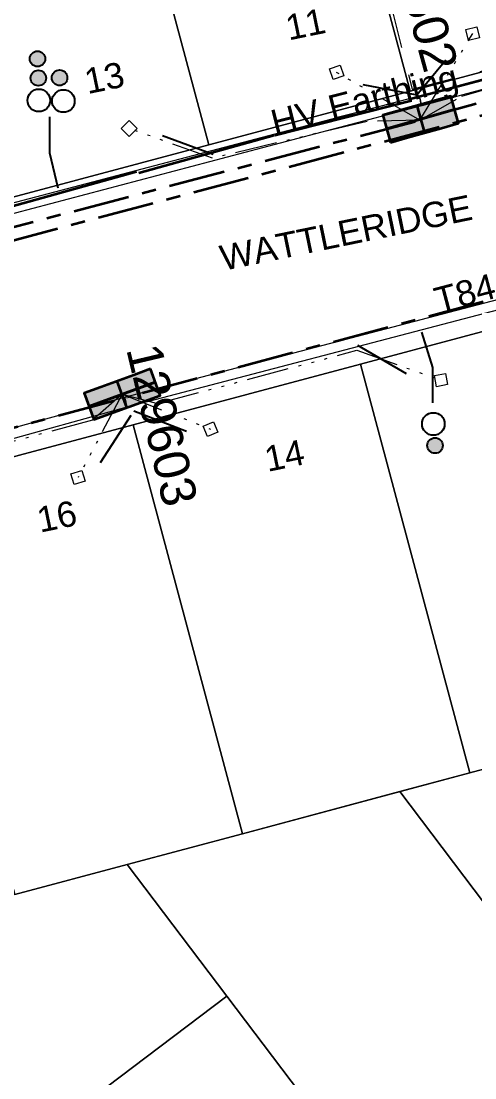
# Model space of a CAD drawing. Header units: metres. Extents: x 308278 to 310511, y 6271134 to 6272874.
# Drawn here: x 309009.6 to 309041.8, y 6272434.3 to 6272509.2 of the extents above; entities that cross this region are included whole.
import ezdxf
from ezdxf.enums import TextEntityAlignment as Align

# ---------------------------------------------------------------- set-up
doc = ezdxf.new("R2010")
doc.units = ezdxf.units.M
doc.set_wipeout_variables(frame=1)
for name, pattern in [('Cable Exist UG', [7, 4, -1, 1, -1]), ('Dash', [5, 3, -2]), ('PHANTOMX2', [6.6, 3, -0.75, 0.2, -0.75, 0.2, -0.75, 0.2, -0.75])]:
    doc.linetypes.add(name, pattern=pattern)
doc.layers.get('0').update_dxf_attribs({"color": 6})
for name, color, linetype, lineweight in [('_User Miscellaneous1', 30, 'Continuous', 13), ('_User_HV_Exist', 1, 'Continuous', 35), ('_User_LV_Exist', 5, 'Continuous', 35), ('Cadastre Developer_SP_EXT', 98, 'Continuous', 15), ('Cadastre Land Parcels_SP_EXT', 118, 'Continuous', 15), ('Cadastre Roads_SP_EXT', 218, 'Continuous', 15), ('Mains_HV_EXT', 13, 'Continuous', 25), ('Mains_LV_EXT', 163, 'Continuous', 25), ('Services_SP_EXT', 42, 'PHANTOMX2', 20)]:
    doc.layers.add(name, color=color, linetype=linetype, lineweight=lineweight)
for name, color, linetype in [('Duct_SP_EXT', 30, 'Continuous'), ('SupportsUG_SP_LV_EXT', 7, 'Continuous'), ('Trench_SP_EXT', 7, 'Continuous')]:
    doc.layers.add(name, color=color, linetype=linetype)
doc.styles.add('iecARIAL', font='arial.ttf', dxfattribs={"height": 2})
doc.styles.get("Standard").update_dxf_attribs({"font": 'arial.ttf'})
doc.linetypes.add('Cable E UG', pattern='A,5,-0.1,["E",Standard,S=1.5,R=0,X=0,Y=-0.75],-1.45', length=6.55)

# ---------------------------------------------------------------- blocks, each defined once
blk = doc.blocks.new('PILLAR_EXT')
blk.add_hatch(color=256).paths.add_polyline_path([(-2.5, 1), (-2.5, -1), (2.5, -1), (2.5, 1)])
for p, q in [((0, 1), (0, -1)), ((-2.5, 0), (2.5, 0))]:
    blk.add_line(p, q)
at = {"ltscale": 10}
blk.add_line((2.5, 0), (-2.5, 0), dxfattribs=at)
blk.add_lwpolyline([(-2.5, -1), (-1.25, -1), (1.25, -1), (2.5, -1), (2.5, 1), (-2.5, 1)], close=True)
at = {"width": 0.9, "flags": 8}
blk.add_attdef('ASSET_NUM', text='', height=2, rotation=90, dxfattribs=at).set_placement((-2, 4), align=Align.MIDDLE_LEFT)
for tag, p, flags in [('OWNED_BY', (0, -0.2), 9), ('STATE', (0, -0.4), 9), ('SUPPORT_TYPE', (0, -0.6), 9), ('USAGE', (0, -0.8), 9), ('LEGEND', (0, -1), 9), ('LOCATION', (0, -1.2), 9), ('NOTES', (0, -1.4), 9), ('PARENT', (0, -1.6), 9), ('STREETNAME', (0, -1.8), 9), ('SUBURB', (0, -2), 1)]:
    blk.add_attdef(tag, p, '', height=0.2, dxfattribs=dict(flags=flags))
blk = doc.blocks.new('DUCT_EXT')
blk.add_circle((0, 0.8), 0.8)
at = {"flags": 1}
blk.add_attdef('Z', (0, 0), '', height=0.2, dxfattribs=at)
at = {"flags": 9}
for tag, p in [('DUCT_CODE', (0, 0)), ('XSECT_TYPE', (0, -0.2)), ('STATE', (0, -0.6)), ('FB_REFERENCE', (0, -0.4)), ('NOTES', (0, -0.8))]:
    blk.add_attdef(tag, text='', height=0.2, dxfattribs=at).set_placement(p, align=Align.MIDDLE_LEFT)
blk = doc.blocks.new('CCP_EXT')
at = {"flags": 9}
for tag, p in [('USAGE', (0, -1.2)), ('LEGEND', (0, -1.4)), ('LIFE_SUPPORT', (0, -1.6)), ('STATE', (0, -1.8)), ('NOTES', (0, -2))]:
    blk.add_attdef(tag, text='', height=0.2, dxfattribs=at).set_placement(p, align=Align.MIDDLE_LEFT)
at = {"transparency": 33554687}
blk.add_wipeout([(0, 0.566), (0.566, 0), (0, -0.566), (-0.566, 0)], dxfattribs=at)
blk.add_lwpolyline([(-0.566, 0), (0, 0.566), (0.566, 0), (0, -0.566), (-0.566, 0)])
at = {"flags": 1}
blk.add_attdef('Z', (0, 0), '', height=0.2, dxfattribs=at)
at = {"flags": 9}
for tag, p in [('CCP_TYPE', (0, 0)), ('OPERATING_VOLTAGE', (0, -0.6)), ('ORIENTATION', (0, -0.8)), ('CONSTRUCTED_VOLTAGE', (0, -0.2)), ('NO_PHASES', (0, -0.4)), ('OWNED_BY', (0, -1))]:
    blk.add_attdef(tag, text='', height=0.2, dxfattribs=at).set_placement(p, align=Align.MIDDLE_LEFT)
blk = doc.blocks.new('CABLE_LARGE_EXT')
h = blk.add_hatch(color=256)
edge = h.paths.add_edge_path()
edge.add_arc((0, 0.55), 0.55, 0, 360)
blk.add_circle((0, 0.55), 0.55)
at = {"flags": 1}
blk.add_attdef('Z', (0, 0), '', height=0.2, dxfattribs=at)
at = {"flags": 9}
for tag, p in [('COND_CODE', (0, 0)), ('XSECT_SIZE', (0, -0.6)), ('STATE', (0, -0.4)), ('FB_REFERENCE', (0, -0.2)), ('NOTES', (0, -0.8))]:
    blk.add_attdef(tag, text='', height=0.2, dxfattribs=at).set_placement(p, align=Align.MIDDLE_LEFT)

msp = doc.modelspace()

# ---------------------------------------------------------------- linework, layer by layer
at = {"layer": '_User Miscellaneous1'}
for p, q in [((309037.839, 6272503.906), (309037.931, 6272503.558)), ((309037.849, 6272503.909), (309037.942, 6272503.561)), ((309038.022, 6272503.21), (309037.931, 6272503.558)), ((309038.035, 6272503.213), (309037.942, 6272503.561)), ((309016.954, 6272482.571), (309017.05, 6272482.224)), ((309016.959, 6272482.572), (309017.05, 6272482.224)), ((309017.141, 6272481.876), (309017.05, 6272482.224)), ((309017.146, 6272481.877), (309017.05, 6272482.224))]:
    msp.add_line(p, q, dxfattribs=at)
at = {"layer": '_User_HV_Exist', "linetype": 'Cable E UG'}
for points in [[(309046.868, 6272506.241), (309037.315, 6272503.706)], [(309037.308, 6272503.571), (309027.613, 6272501.108)], [(309017.809, 6272498.53), (309008.305, 6272495.893)]]:
    msp.add_lwpolyline(points, dxfattribs=at)
at = {"layer": 'Cadastre Land Parcels_SP_EXT', "linetype": 'Continuous'}
for points in [[(309102.181, 6272536.666), (309076.447, 6272547.177), (309035.199, 6272564.026), (309026.206, 6272571.197), (308948.153, 6272512.267), (309029.266, 6272533.918), (309037.199, 6272504.255), (309060.067, 6272510.378), (309086.569, 6272520.587), (309102.697, 6272532.767), (309102.181, 6272536.666)], [(309037.199, 6272504.255), (309029.266, 6272533.918), (309014.997, 6272530.109), (309022.935, 6272500.452), (309037.199, 6272504.255)], [(309022.935, 6272500.452), (309014.997, 6272530.109), (309000.746, 6272526.306), (309008.687, 6272496.646), (309022.935, 6272500.452)], [(309055.938, 6272459.805), (309048.191, 6272488.777), (309033.7, 6272484.906), (309041.45, 6272455.926), (309055.938, 6272459.805)], [(309041.45, 6272455.926), (309033.7, 6272484.906), (309017.567, 6272480.597), (309025.321, 6272451.607), (309041.45, 6272455.926)], [(309017.157, 6272449.422), (309025.321, 6272451.607), (309017.567, 6272480.597), (309001.436, 6272476.287), (309009.187, 6272447.296), (309017.157, 6272449.422)], [(309081.102, 6272400.534), (309060.999, 6272427.126), (309073.366, 6272436.465), (309055.938, 6272459.805), (309041.45, 6272455.926), (309036.477, 6272454.595), (309078.709, 6272398.727), (309081.102, 6272400.534)], [(309036.477, 6272454.595), (309025.321, 6272451.607), (309017.157, 6272449.422), (309024.215, 6272440.083), (309032.666, 6272428.922), (309041.717, 6272416.959), (309043.836, 6272414.16), (309056.213, 6272423.509), (309076.316, 6272396.919), (309078.709, 6272398.727), (309036.477, 6272454.595)], [(309032.666, 6272428.922), (309024.215, 6272440.083), (308997.616, 6272419.994), (309006.071, 6272408.835), (309032.666, 6272428.922)]]:
    msp.add_lwpolyline(points, close=True, dxfattribs=at)
msp.add_lwpolyline([(308997.616, 6272419.994), (309024.215, 6272440.083), (309024.215, 6272440.083), (309017.157, 6272449.422), (309009.187, 6272447.296), (308985.957, 6272441.092), (308986.124, 6272440.515), (308986.299, 6272439.94), (308986.48, 6272439.366), (308986.667, 6272438.795), (308986.863, 6272438.226), (308987.065, 6272437.66), (308987.273, 6272437.096), (308987.488, 6272436.534), (308987.71, 6272435.977), (308987.938, 6272435.42), (308988.174, 6272434.866), (308988.415, 6272434.316), (308988.664, 6272433.768)], dxfattribs=at)
at = {"layer": 'Duct_SP_EXT'}
for points in [[(309011.645, 6272502.425), (309011.647, 6272499.876), (309012.226, 6272497.398)], [(309038.825, 6272482.159), (309038.825, 6272484.666), (309038.036, 6272487.163)]]:
    msp.add_lwpolyline(points, dxfattribs=at)
at = {"layer": 'Mains_HV_EXT', "linetype": 'Cable E UG'}
for points in [[(309046.868, 6272506.241), (309037.315, 6272503.706)], [(309037.308, 6272503.571), (309027.613, 6272501.108)], [(309017.809, 6272498.53), (309008.305, 6272495.893)]]:
    msp.add_lwpolyline(points, dxfattribs=at)
at = {"layer": 'Trench_SP_EXT', "linetype": 'Cable Exist UG'}
for points in [[(309033.861, 6272504.722), (309037.692, 6272504.003), (309039.727, 6272506.466)], [(309019.649, 6272501.105), (309023.245, 6272499.788)], [(309036.95, 6272484.208), (309033.189, 6272486.395)], [(309015.263, 6272477.934), (309017.625, 6272481.597), (309021.853, 6272479.952)]]:
    msp.add_lwpolyline(points, dxfattribs=at)

# ---------------------------------------------------------------- block references
at = {"layer": 'Duct_SP_EXT'}
for name, p in [('CABLE_LARGE_EXT', (309010.79, 6272505.997)), ('DUCT_EXT', (309012.625, 6272502.756))]:
    msp.add_blockref(name, p, dxfattribs=at)
at = {"layer": 'Duct_SP_EXT', "rotation": 270.4568547504928}
for name, p in [('CABLE_LARGE_EXT', (309010.299, 6272505.184)), ('CABLE_LARGE_EXT', (309011.805, 6272505.203)), ('DUCT_EXT', (309010.08, 6272503.596)), ('DUCT_EXT', (309038.054, 6272480.654)), ('CABLE_LARGE_EXT', (309038.424, 6272479.125))]:
    msp.add_blockref(name, p, dxfattribs=at)
at = {"layer": 'SupportsUG_SP_LV_EXT'}
ref = msp.add_blockref('PILLAR_EXT', (309037.949, 6272502.267), dxfattribs=dict(at, rotation=15.74027653599113))
ref.add_attrib('ASSET_NUM', '129602', dxfattribs={"layer": '0', "height": 2.5, "rotation": 285.37929, "style": 'iecARIAL'}).set_placement((309039.449, 6272505.767), align=Align.MIDDLE_RIGHT)
ref = msp.add_blockref('PILLAR_EXT', (309016.786, 6272482.763), dxfattribs=dict(at, rotation=200.0125641331821))
ref.add_attrib('ASSET_NUM', '129603', dxfattribs={"layer": '0', "height": 2.5, "rotation": 283.35181, "style": 'iecARIAL'}).set_placement((309018.286, 6272486.263), align=Align.MIDDLE_LEFT)

# ---------------------------------------------------------------- texts
at = {"layer": 'Cadastre Land Parcels_SP_EXT'}
for s, rotation, p in [('11', 11.59332, (309028.597, 6272507.847)), ('13', 11.61984, (309014.341, 6272504.042)), ('14', 11.61747, (309027.103, 6272477.258)), ('16', 11.61863, (309010.971, 6272472.948))]:
    msp.add_text(s, height=1.8, rotation=rotation, dxfattribs=at).set_placement(p)
at = {"layer": 'Cadastre Roads_SP_EXT'}
msp.add_text('WATTLERIDGE CR', height=1.8, rotation=11.61747, dxfattribs=at).set_placement((309023.947, 6272491.512))
at = {"layer": 'Mains_LV_EXT'}
msp.add_text('T84', height=1.8, rotation=14.86079, dxfattribs=at).set_placement((309039.221, 6272488.514))

# ---------------------------------------------------------------- next in the draw order: block references
at = {"layer": 'Services_SP_EXT'}
for p, rotation in [((309041.644, 6272508.333), 237.7402767749078), ((309031.997, 6272505.586), 333.7402763767184), ((309039.394, 6272483.77), 145.4103500540953), ((309023.057, 6272480.291), 158.0125639188936), ((309013.664, 6272476.86), 62.01256382321417)]:
    msp.add_blockref('CCP_EXT', p, dxfattribs=dict(at, rotation=rotation))
msp.add_blockref('CCP_EXT', (309017.279, 6272501.612), dxfattribs=at)

# ---------------------------------------------------------------- next in the draw order: linework, layer by layer
at = {"layer": '_User Miscellaneous1'}
for p, q in [((309060.223, 6272509.899), (309037.849, 6272503.909)), ((309060.446, 6272509.213), (309038.035, 6272503.213)), ((309037.839, 6272503.906), (308984.889, 6272489.954)), ((309038.022, 6272503.21), (308985.073, 6272489.258)), ((309016.959, 6272482.572), (309048.323, 6272490.777)), ((309017.141, 6272481.876), (309048.505, 6272490.081)), ((308985.136, 6272473.75), (309016.954, 6272482.571)), ((308985.354, 6272473.063), (309017.146, 6272481.877))]:
    msp.add_line(p, q, dxfattribs=at)
at = {"layer": '_User_HV_Exist', "linetype": 'Cable Exist UG'}
msp.add_lwpolyline([(309092.123, 6272529.149), (309090.5, 6272527.861), (309094.376, 6272522.797), (309094.376, 6272522.797), (309088.485, 6272518.365), (309075.167, 6272512.949), (309067.073, 6272509.838), (309062.28, 6272508.001), (309052.788, 6272505.311), (308975.853, 6272484.799), (308978.509, 6272471.562), (308978.509, 6272471.562), (308975.652, 6272466.541), (308979.105, 6272454.466), (308983.081, 6272440.378), (308983.91, 6272437.814), (308985.126, 6272434.734), (308986.692, 6272431.459), (308987.783, 6272429.336), (308990.189, 6272425.397), (308995.104, 6272418.025), (309021.84, 6272383.259), (309032.63, 6272369.079), (309033.174, 6272368.345)], dxfattribs=at)
at = {"layer": '_User_HV_Exist', "linetype": 'Cable E UG'}
msp.add_lwpolyline([(309027.577, 6272501.122), (309017.976, 6272498.44)], dxfattribs=at)
at = {"layer": '_User_LV_Exist', "linetype": 'Cable Exist UG', "flags": 128}
for points in [[(309092.123, 6272529.149), (309092.885, 6272527.395), (309097.315, 6272521.391), (309097.315, 6272521.391), (309091.748, 6272517.097), (309087.589, 6272516.942), (309087.589, 6272516.942), (309083.631, 6272515.385), (309082.691, 6272517.191), (309082.691, 6272517.191), (309074.814, 6272513.883), (309066.72, 6272510.773), (309061.986, 6272508.963), (309052.592, 6272506.33), (309037.94, 6272502.264)], [(308986.299, 6272488.647), (309037.893, 6272502.192)], [(309079.765, 6272501.036), (309077.6, 6272502.338), (309077.6, 6272502.338), (309064.334, 6272497.239), (309053.541, 6272494.368), (309047.179, 6272492.662), (309045.493, 6272492.206), (309046.034, 6272490.286), (309046.034, 6272490.286), (309017.2, 6272482.573)], [(308984.034, 6272440.588), (308981.603, 6272442.079), (308981.603, 6272442.079), (308975.189, 6272464.521), (308974.883, 6272466.385), (308976.987, 6272466.965), (308976.987, 6272466.965), (308980.327, 6272472.728), (309017.139, 6272482.556)]]:
    msp.add_lwpolyline(points, dxfattribs=at)
at = {"layer": 'Cadastre Developer_SP_EXT', "linetype": 'Dash'}
msp.add_lwpolyline([(309047.541, 6272525.168), (309044.051, 6272538.321), (309029.784, 6272534.521), (309037.347, 6272504.39), (309052.078, 6272508.263), (309047.541, 6272525.168)], close=True, dxfattribs=at)
at = {"layer": 'Cadastre Roads_SP_EXT', "linetype": 'Continuous'}
for points in [[(309060.067, 6272510.378), (309037.199, 6272504.256), (309022.935, 6272500.453), (309008.687, 6272496.646), (308996.614, 6272493.42), (308984.54, 6272490.193), (308970.379, 6272486.409), (308955.861, 6272483.255), (308955.527, 6272483.166), (308955.936, 6272481.723), (308956.346, 6272480.28), (308956.755, 6272478.836), (308957.164, 6272477.393), (308960.574, 6272465.365), (308963.984, 6272453.337), (308965.077, 6272449.488), (308968.509, 6272437.383), (308968.831, 6272436.243), (308969.03, 6272435.559), (308969.235, 6272434.876), (308969.447, 6272434.196)], [(308988.664, 6272433.768), (308988.415, 6272434.316), (308988.174, 6272434.866), (308987.938, 6272435.42), (308987.71, 6272435.977), (308987.488, 6272436.534), (308987.273, 6272437.096), (308987.065, 6272437.66), (308986.863, 6272438.226), (308986.667, 6272438.795), (308986.48, 6272439.366), (308986.299, 6272439.94), (308986.124, 6272440.515), (308985.957, 6272441.092), (308978.867, 6272466.119), (308981.642, 6272471), (309001.436, 6272476.287), (309017.567, 6272480.597), (309033.7, 6272484.906), (309048.191, 6272488.776)]]:
    msp.add_lwpolyline(points, dxfattribs=at)
at = {"layer": 'Mains_HV_EXT', "linetype": 'Cable Exist UG'}
msp.add_lwpolyline([(309092.123, 6272529.149), (309090.5, 6272527.861), (309094.376, 6272522.797), (309094.376, 6272522.797), (309088.485, 6272518.365), (309075.167, 6272512.949), (309067.073, 6272509.838), (309062.28, 6272508.001), (309052.788, 6272505.311), (308975.853, 6272484.799), (308978.509, 6272471.562), (308978.509, 6272471.562), (308975.652, 6272466.541), (308979.105, 6272454.466), (308983.081, 6272440.378), (308983.91, 6272437.814), (308985.126, 6272434.734), (308986.692, 6272431.459), (308987.783, 6272429.336), (308990.189, 6272425.397), (308995.104, 6272418.025), (309021.84, 6272383.259), (309032.63, 6272369.079), (309033.174, 6272368.345)], dxfattribs=at)
at = {"layer": 'Mains_HV_EXT', "linetype": 'Cable E UG'}
msp.add_lwpolyline([(309027.577, 6272501.122), (309017.976, 6272498.44)], dxfattribs=at)
at = {"layer": 'Services_SP_EXT'}
for points in [[(309037.893, 6272502.192), (309040.876, 6272503.894), (309040.876, 6272503.894), (309052.335, 6272507.297), (309056.308, 6272511.993)], [(309037.893, 6272502.192), (309041.644, 6272508.333)], [(309037.893, 6272502.192), (309031.997, 6272505.586)], [(309037.893, 6272502.192), (309034.162, 6272502.115), (309034.162, 6272502.115), (309023.205, 6272499.498), (309017.279, 6272501.612)], [(309016.786, 6272482.763), (309019.297, 6272482.107), (309019.297, 6272482.107), (309033.44, 6272485.881), (309039.394, 6272483.77)], [(309016.786, 6272482.763), (309014.691, 6272480.941), (309001.36, 6272477.327), (308997.273, 6272472.595)], [(309016.786, 6272482.763), (309013.664, 6272476.86)], [(309016.786, 6272482.763), (309023.057, 6272480.291)]]:
    msp.add_lwpolyline(points, dxfattribs=at)

# ---------------------------------------------------------------- next in the draw order: block references
at = {"layer": '_User_LV_Exist'}
ref = msp.add_blockref('PILLAR_EXT', (309037.949, 6272502.267), dxfattribs=dict(at, rotation=15.74027653599113))
ref.add_attrib('ASSET_NUM', '129602', dxfattribs={"layer": '0', "height": 2.5, "rotation": 285.37929, "style": 'iecARIAL'}).set_placement((309039.449, 6272505.767), align=Align.MIDDLE_RIGHT)
ref = msp.add_blockref('PILLAR_EXT', (309016.786, 6272482.763), dxfattribs=dict(at, rotation=200.0125641331821))
ref.add_attrib('ASSET_NUM', '129603', dxfattribs={"layer": '0', "height": 2.5, "rotation": 283.35181, "style": 'iecARIAL'}).set_placement((309018.286, 6272486.263), align=Align.MIDDLE_LEFT)

# ---------------------------------------------------------------- next in the draw order: texts
at = {"layer": 'Mains_HV_EXT'}
msp.add_text('HV Earthing', height=1.8, rotation=14.25519, dxfattribs=at).set_placement((309027.613, 6272501.108))

doc.saveas('drawing.dxf')
